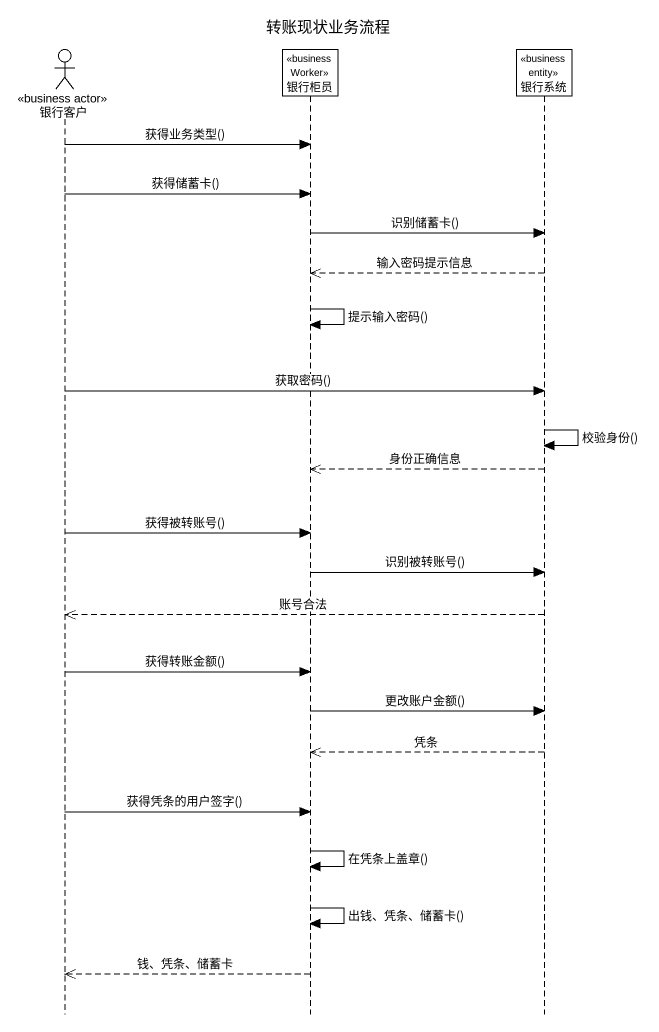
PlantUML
@startuml
title 转账现状业务流程
hide footbox
actor 银行客户 <<business actor>>
participant 银行柜员 <<business Worker>>
participant 银行系统 <<business entity>>

银行客户 -> 银行柜员 : 获得业务类型()
银行客户 -> 银行柜员 : 获得储蓄卡()
银行柜员 -> 银行系统 : 识别储蓄卡()
银行系统 -->> 银行柜员 : 输入密码提示信息
银行柜员 -> 银行柜员 : 提示输入密码()
银行客户 -> 银行系统 : 获取密码()
银行系统 -> 银行系统 : 校验身份()
银行系统 -->> 银行柜员 : 身份正确信息
银行客户 -> 银行柜员 : 获得被转账号()
银行柜员 -> 银行系统 : 识别被转账号()
银行系统 -->> 银行客户 : 账号合法
银行客户 -> 银行柜员 : 获得转账金额()
银行柜员 -> 银行系统 : 更改账户金额()
银行系统 -->> 银行柜员 : 凭条
银行客户 -> 银行柜员 : 获得凭条的用户签字()
银行柜员 -> 银行柜员 : 在凭条上盖章()
银行柜员 -> 银行柜员 : 出钱、凭条、储蓄卡()
银行柜员 -->> 银行客户 : 钱、凭条、储蓄卡
@enduml
